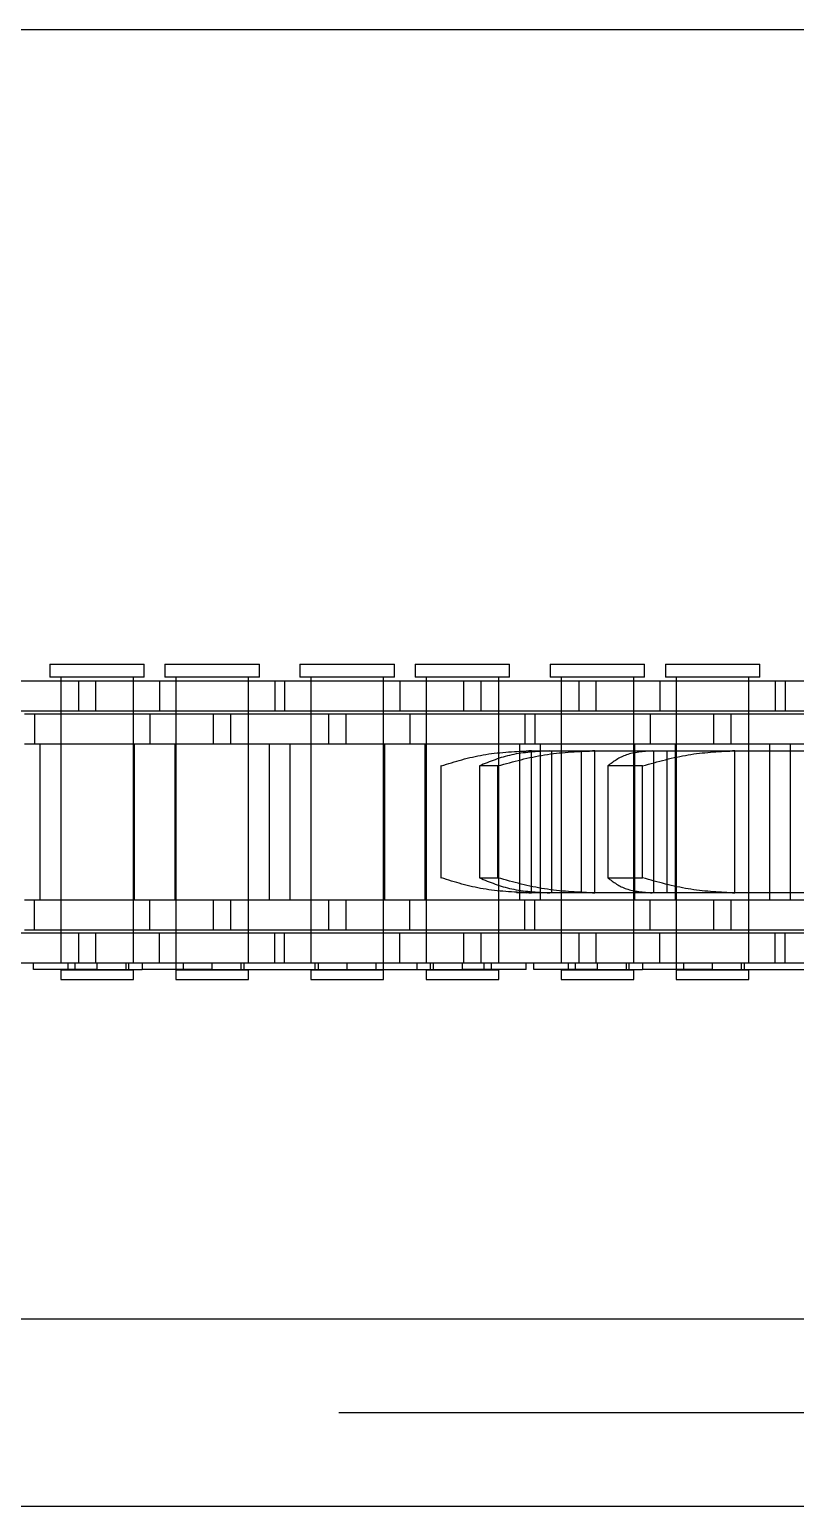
# Model space of a CAD drawing. Header units: metres. Extents: x 0 to 21025, y 0 to 14850.
# Drawn here: x 3038.9 to 3077.8, y 9046.6 to 9121.6 of the extents above; entities that cross this region are included whole.
import ezdxf

# ---------------------------------------------------------------- set-up
doc = ezdxf.new("R2010")
doc.units = ezdxf.units.M
doc.header["$LTSCALE"] = 25
doc.linetypes.add('HIDDEN2', pattern=[4.7625, 3.175, -1.5875])
doc.layers.add('SL4', color=4, linetype='Continuous')
doc.layers.add('ST1', color=7, linetype='HIDDEN2')

msp = doc.modelspace()

# ---------------------------------------------------------------- linework, layer by layer
at = {"layer": 'SL4'}
for p, q in [((2880.564, 9121.619), (4205.539, 9121.619)), ((2880.564, 9056.144), (4205.539, 9056.144)), ((4205.539, 9046.619), (2880.564, 9046.619))]:
    msp.add_line(p, q, dxfattribs=at)
at = {"layer": 'ST1'}
for p, q in [((3039.932, 9089.384), (3044.729, 9089.384)), ((3039.932, 9089.384), (3039.932, 9088.725)), ((3044.729, 9088.725), (3044.729, 9089.384)), ((3045.78, 9089.384), (3050.577, 9089.384)), ((3045.78, 9089.384), (3045.78, 9088.725)), ((3050.577, 9088.725), (3050.577, 9089.384)), ((3052.632, 9089.384), (3057.429, 9089.384)), ((3052.632, 9089.384), (3052.632, 9088.725)), ((3057.429, 9088.725), (3057.429, 9089.384)), ((3058.48, 9089.384), (3063.277, 9089.384)), ((3058.48, 9089.384), (3058.48, 9088.725)), ((3063.277, 9088.725), (3063.277, 9089.384)), ((3065.332, 9089.384), (3070.129, 9089.384)), ((3065.332, 9089.384), (3065.332, 9088.725)), ((3070.129, 9088.725), (3070.129, 9089.384)), ((3071.18, 9089.384), (3075.977, 9089.384)), ((3071.18, 9089.384), (3071.18, 9088.725)), ((3075.977, 9088.725), (3075.977, 9089.384)), ((3032.303, 9088.541), (3041.398, 9088.541)), ((3044.729, 9088.725), (3039.932, 9088.725)), ((3040.485, 9088.725), (3040.485, 9074.227)), ((3040.485, 9088.541), (3040.485, 9087.021)), ((3041.398, 9088.541), (3042.258, 9088.541)), ((3041.398, 9087.021), (3041.398, 9088.541)), ((3042.258, 9088.541), (3051.353, 9088.541)), ((3042.258, 9088.541), (3042.258, 9087.021)), ((3044.175, 9074.227), (3044.175, 9088.725)), ((3044.175, 9087.021), (3044.175, 9088.541)), ((3045.505, 9088.541), (3045.505, 9087.021)), ((3050.577, 9088.725), (3045.78, 9088.725)), ((3046.333, 9088.725), (3046.333, 9074.227)), ((3046.333, 9088.541), (3046.333, 9087.021)), ((3050.023, 9074.227), (3050.023, 9088.725)), ((3050.023, 9087.021), (3050.023, 9088.541)), ((3051.353, 9088.541), (3051.353, 9087.021)), ((3051.353, 9088.541), (3057.703, 9088.541)), ((3051.855, 9088.541), (3051.855, 9087.021)), ((3057.429, 9088.725), (3052.632, 9088.725)), ((3053.185, 9088.725), (3053.185, 9074.227)), ((3053.185, 9088.541), (3053.185, 9087.021)), ((3056.875, 9074.227), (3056.875, 9088.725)), ((3056.875, 9087.021), (3056.875, 9088.541)), ((3057.703, 9088.541), (3057.703, 9087.021)), ((3057.703, 9088.541), (3066.798, 9088.541)), ((3063.277, 9088.725), (3058.48, 9088.725)), ((3059.033, 9088.725), (3059.033, 9074.227)), ((3059.033, 9088.541), (3059.033, 9087.021)), ((3060.95, 9087.021), (3060.95, 9088.541)), ((3061.81, 9088.541), (3061.81, 9087.021)), ((3062.723, 9074.227), (3062.723, 9088.725)), ((3062.723, 9087.021), (3062.723, 9088.541)), ((3070.129, 9088.725), (3065.332, 9088.725)), ((3065.885, 9088.725), (3065.885, 9074.227)), ((3065.885, 9088.541), (3065.885, 9087.021)), ((3066.798, 9088.541), (3067.658, 9088.541)), ((3066.798, 9087.021), (3066.798, 9088.541)), ((3067.658, 9088.541), (3076.753, 9088.541)), ((3067.658, 9088.541), (3067.658, 9087.021)), ((3069.575, 9074.227), (3069.575, 9088.725)), ((3069.575, 9087.021), (3069.575, 9088.541)), ((3070.905, 9088.541), (3070.905, 9087.021)), ((3075.977, 9088.725), (3071.18, 9088.725)), ((3071.733, 9088.725), (3071.733, 9074.227)), ((3071.733, 9088.541), (3071.733, 9087.021)), ((3075.423, 9074.227), (3075.423, 9088.725)), ((3075.423, 9087.021), (3075.423, 9088.541)), ((3076.753, 9088.541), (3076.753, 9087.021)), ((3076.753, 9088.541), (3083.103, 9088.541)), ((3077.255, 9088.541), (3077.255, 9087.021)), ((3032.303, 9087.021), (3041.398, 9087.021)), ((3041.398, 9087.021), (3042.258, 9087.021)), ((3042.258, 9087.021), (3051.353, 9087.021)), ((3051.353, 9087.021), (3057.703, 9087.021)), ((3057.703, 9087.021), (3066.798, 9087.021)), ((3066.798, 9087.021), (3067.658, 9087.021)), ((3067.658, 9087.021), (3076.753, 9087.021)), ((3076.753, 9087.021), (3083.103, 9087.021)), ((3038.653, 9086.869), (3045.003, 9086.869)), ((3039.155, 9086.869), (3039.155, 9085.349)), ((3040.485, 9086.869), (3040.485, 9085.349)), ((3044.175, 9085.349), (3044.175, 9086.869)), ((3045.003, 9086.869), (3045.003, 9085.349)), ((3045.003, 9086.869), (3054.098, 9086.869)), ((3046.333, 9086.869), (3046.333, 9085.349)), ((3048.25, 9085.349), (3048.25, 9086.869)), ((3049.11, 9086.869), (3049.11, 9085.349)), ((3050.023, 9085.349), (3050.023, 9086.869)), ((3053.185, 9086.869), (3053.185, 9085.349)), ((3054.098, 9086.869), (3054.958, 9086.869)), ((3054.098, 9085.349), (3054.098, 9086.869)), ((3054.958, 9086.869), (3064.053, 9086.869)), ((3054.958, 9086.869), (3054.958, 9085.349)), ((3056.875, 9085.349), (3056.875, 9086.869)), ((3058.205, 9086.869), (3058.205, 9085.349)), ((3059.033, 9086.869), (3059.033, 9085.349)), ((3062.723, 9085.349), (3062.723, 9086.869)), ((3064.053, 9086.869), (3064.053, 9085.349)), ((3064.053, 9086.869), (3070.403, 9086.869)), ((3064.555, 9086.869), (3064.555, 9085.349)), ((3065.885, 9086.869), (3065.885, 9085.349)), ((3069.575, 9085.349), (3069.575, 9086.869)), ((3070.403, 9086.869), (3070.403, 9085.349)), ((3070.403, 9086.869), (3079.498, 9086.869)), ((3071.733, 9086.869), (3071.733, 9085.349)), ((3073.65, 9085.349), (3073.65, 9086.869)), ((3074.51, 9086.869), (3074.51, 9085.349)), ((3075.423, 9085.349), (3075.423, 9086.869)), ((3038.653, 9085.349), (3045.003, 9085.349)), ((3039.438, 9077.419), (3039.438, 9085.349)), ((3040.485, 9085.349), (3040.485, 9077.419)), ((3044.175, 9077.419), (3044.175, 9085.349)), ((3044.218, 9085.349), (3044.218, 9077.419)), ((3045.003, 9085.349), (3054.098, 9085.349)), ((3046.29, 9077.419), (3046.29, 9085.349)), ((3046.333, 9085.349), (3046.333, 9077.419)), ((3050.023, 9077.419), (3050.023, 9085.349)), ((3051.07, 9085.349), (3051.07, 9077.419)), ((3052.138, 9077.419), (3052.138, 9085.349)), ((3053.185, 9085.349), (3053.185, 9077.419)), ((3054.098, 9085.349), (3054.958, 9085.349)), ((3054.958, 9085.349), (3064.053, 9085.349)), ((3056.875, 9077.419), (3056.875, 9085.349)), ((3056.918, 9085.349), (3056.918, 9077.419)), ((3058.99, 9077.419), (3058.99, 9085.349)), ((3059.033, 9085.349), (3059.033, 9077.419)), ((3062.723, 9077.419), (3062.723, 9085.349)), ((3063.77, 9085.349), (3063.77, 9077.419)), ((3064.053, 9085.349), (3070.403, 9085.349)), ((3064.114, 9084.989), (3064.255, 9084.989)), ((3064.255, 9084.989), (3064.381, 9084.989)), ((3064.381, 9084.989), (3064.255, 9084.989)), ((3064.381, 9077.779), (3064.381, 9084.989)), ((3064.381, 9084.989), (3065.312, 9084.989)), ((3064.838, 9077.419), (3064.838, 9085.349)), ((3065.312, 9084.989), (3067.476, 9084.989)), ((3065.421, 9077.779), (3065.421, 9084.989)), ((3065.885, 9085.349), (3065.885, 9077.419)), ((3066.919, 9077.779), (3066.919, 9084.989)), ((3067.476, 9084.989), (3067.605, 9084.989)), ((3067.605, 9084.989), (3067.476, 9084.989)), ((3067.605, 9077.779), (3067.605, 9084.989)), ((3067.605, 9084.989), (3070.518, 9084.989)), ((3069.575, 9077.419), (3069.575, 9085.349)), ((3069.618, 9085.349), (3069.618, 9077.419)), ((3070.403, 9085.349), (3079.498, 9085.349)), ((3070.518, 9084.989), (3074.587, 9084.989)), ((3070.597, 9077.779), (3070.597, 9084.989)), ((3071.266, 9077.779), (3071.266, 9084.989)), ((3071.69, 9077.419), (3071.69, 9085.349)), ((3071.733, 9085.349), (3071.733, 9077.419)), ((3074.587, 9084.989), (3074.702, 9084.989)), ((3074.702, 9084.989), (3074.587, 9084.989)), ((3074.702, 9077.779), (3074.702, 9084.989)), ((3074.702, 9084.989), (3079.248, 9084.989)), ((3075.423, 9077.419), (3075.423, 9085.349)), ((3076.47, 9085.349), (3076.47, 9077.419)), ((3077.538, 9077.419), (3077.538, 9085.349)), ((3059.805, 9084.227), (3059.782, 9084.227)), ((3059.782, 9084.227), (3059.782, 9078.541)), ((3059.805, 9078.541), (3059.805, 9084.227)), ((3062.682, 9084.227), (3061.743, 9084.227)), ((3061.743, 9084.227), (3061.743, 9078.541)), ((3062.682, 9078.541), (3062.682, 9084.227)), ((3070.026, 9084.227), (3068.262, 9084.227)), ((3068.262, 9084.227), (3068.262, 9078.541)), ((3070.026, 9078.541), (3070.026, 9084.227)), ((3059.782, 9078.541), (3059.805, 9078.541)), ((3061.743, 9078.541), (3062.682, 9078.541)), ((3068.262, 9078.541), (3070.026, 9078.541)), ((3038.653, 9077.419), (3045.003, 9077.419)), ((3039.155, 9075.899), (3039.155, 9077.419)), ((3040.485, 9077.419), (3040.485, 9075.899)), ((3044.175, 9075.899), (3044.175, 9077.419)), ((3045.003, 9075.899), (3045.003, 9077.419)), ((3045.003, 9077.419), (3054.098, 9077.419)), ((3046.333, 9077.419), (3046.333, 9075.899)), ((3048.25, 9075.899), (3048.25, 9077.419)), ((3049.11, 9077.419), (3049.11, 9075.899)), ((3050.023, 9075.899), (3050.023, 9077.419)), ((3053.185, 9077.419), (3053.185, 9075.899)), ((3054.098, 9077.419), (3054.958, 9077.419)), ((3054.098, 9075.899), (3054.098, 9077.419)), ((3054.958, 9077.419), (3064.053, 9077.419)), ((3054.958, 9077.419), (3054.958, 9075.899)), ((3056.875, 9075.899), (3056.875, 9077.419)), ((3058.205, 9075.899), (3058.205, 9077.419)), ((3059.033, 9077.419), (3059.033, 9075.899)), ((3062.723, 9075.899), (3062.723, 9077.419)), ((3063.618, 9077.788), (3064.114, 9077.779)), ((3064.053, 9075.899), (3064.053, 9077.419)), ((3064.053, 9077.419), (3070.403, 9077.419)), ((3064.255, 9077.779), (3064.114, 9077.779)), ((3064.381, 9077.779), (3064.255, 9077.779)), ((3064.255, 9077.779), (3064.381, 9077.779)), ((3065.312, 9077.779), (3064.381, 9077.779)), ((3064.555, 9075.899), (3064.555, 9077.419)), ((3067.476, 9077.779), (3065.312, 9077.779)), ((3065.885, 9077.419), (3065.885, 9075.899)), ((3067.605, 9077.779), (3067.476, 9077.779)), ((3067.476, 9077.779), (3067.605, 9077.779)), ((3070.518, 9077.779), (3067.605, 9077.779)), ((3069.575, 9075.899), (3069.575, 9077.419)), ((3070.403, 9075.899), (3070.403, 9077.419)), ((3070.403, 9077.419), (3079.498, 9077.419)), ((3074.587, 9077.779), (3070.518, 9077.779)), ((3071.733, 9077.419), (3071.733, 9075.899)), ((3073.65, 9075.899), (3073.65, 9077.419)), ((3074.51, 9077.419), (3074.51, 9075.899)), ((3074.702, 9077.779), (3074.587, 9077.779)), ((3074.587, 9077.779), (3074.702, 9077.779)), ((3079.248, 9077.779), (3074.702, 9077.779)), ((3075.423, 9075.899), (3075.423, 9077.419)), ((3038.653, 9075.899), (3045.003, 9075.899)), ((3045.003, 9075.899), (3054.098, 9075.899)), ((3054.098, 9075.899), (3054.958, 9075.899)), ((3054.958, 9075.899), (3064.053, 9075.899)), ((3064.053, 9075.899), (3070.403, 9075.899)), ((3070.403, 9075.899), (3079.498, 9075.899)), ((3032.303, 9075.747), (3041.398, 9075.747)), ((3040.485, 9075.747), (3040.485, 9074.227)), ((3041.398, 9075.747), (3042.258, 9075.747)), ((3041.398, 9074.227), (3041.398, 9075.747)), ((3042.258, 9075.747), (3051.353, 9075.747)), ((3042.258, 9075.747), (3042.258, 9074.227)), ((3044.175, 9074.227), (3044.175, 9075.747)), ((3045.505, 9074.227), (3045.505, 9075.747)), ((3046.333, 9075.747), (3046.333, 9073.894)), ((3050.023, 9074.227), (3050.023, 9075.747)), ((3051.353, 9074.227), (3051.353, 9075.747)), ((3051.353, 9075.747), (3057.703, 9075.747)), ((3051.855, 9074.227), (3051.855, 9075.747)), ((3053.185, 9075.747), (3053.185, 9074.227)), ((3056.875, 9073.894), (3056.875, 9075.747)), ((3057.703, 9074.227), (3057.703, 9075.747)), ((3057.703, 9075.747), (3066.798, 9075.747)), ((3059.033, 9075.747), (3059.033, 9074.227)), ((3060.95, 9074.227), (3060.95, 9075.747)), ((3061.81, 9075.747), (3061.81, 9074.227)), ((3062.723, 9074.227), (3062.723, 9075.747)), ((3065.885, 9075.747), (3065.885, 9074.227)), ((3066.798, 9075.747), (3067.658, 9075.747)), ((3066.798, 9074.227), (3066.798, 9075.747)), ((3067.658, 9075.747), (3076.753, 9075.747)), ((3067.658, 9075.747), (3067.658, 9074.227)), ((3069.575, 9074.227), (3069.575, 9075.747)), ((3070.905, 9074.227), (3070.905, 9075.747)), ((3071.733, 9075.747), (3071.733, 9073.894)), ((3075.423, 9074.227), (3075.423, 9075.747)), ((3076.753, 9074.227), (3076.753, 9075.747)), ((3076.753, 9075.747), (3083.103, 9075.747)), ((3077.255, 9074.227), (3077.255, 9075.747)), ((3032.303, 9074.227), (3041.398, 9074.227)), ((3039.099, 9073.894), (3039.099, 9074.227)), ((3042.33, 9073.894), (3039.099, 9073.894)), ((3044.175, 9073.858), (3040.485, 9073.858)), ((3040.485, 9073.858), (3040.485, 9073.384)), ((3040.854, 9074.227), (3040.854, 9073.858)), ((3041.223, 9073.894), (3041.223, 9074.227)), ((3041.398, 9074.227), (3042.258, 9074.227)), ((3042.258, 9074.227), (3051.353, 9074.227)), ((3042.33, 9073.894), (3042.33, 9074.227)), ((3042.33, 9073.894), (3044.626, 9073.894)), ((3043.806, 9073.858), (3043.806, 9074.227)), ((3043.949, 9073.894), (3043.949, 9074.227)), ((3044.175, 9073.384), (3044.175, 9073.858)), ((3044.626, 9074.227), (3044.626, 9073.894)), ((3048.178, 9073.894), (3044.626, 9073.894)), ((3050.023, 9073.858), (3046.333, 9073.858)), ((3046.333, 9073.858), (3046.333, 9073.384)), ((3046.702, 9074.227), (3046.702, 9073.858)), ((3048.178, 9073.894), (3048.178, 9074.227)), ((3048.178, 9073.894), (3060.878, 9073.894)), ((3049.654, 9073.858), (3049.654, 9074.227)), ((3049.797, 9073.894), (3049.797, 9074.227)), ((3050.023, 9073.384), (3050.023, 9073.858)), ((3051.353, 9074.227), (3057.703, 9074.227)), ((3056.875, 9073.858), (3053.185, 9073.858)), ((3053.185, 9073.858), (3053.185, 9073.384)), ((3053.411, 9073.894), (3053.411, 9074.227)), ((3053.554, 9074.227), (3053.554, 9073.858)), ((3055.03, 9073.894), (3055.03, 9074.227)), ((3056.506, 9073.858), (3056.506, 9074.227)), ((3056.875, 9073.384), (3056.875, 9073.858)), ((3057.703, 9074.227), (3066.798, 9074.227)), ((3058.582, 9073.894), (3058.582, 9074.227)), ((3062.723, 9073.858), (3059.033, 9073.858)), ((3059.033, 9073.858), (3059.033, 9073.384)), ((3059.259, 9073.894), (3059.259, 9074.227)), ((3059.402, 9074.227), (3059.402, 9073.858)), ((3060.878, 9073.894), (3060.878, 9074.227)), ((3064.109, 9073.894), (3060.878, 9073.894)), ((3061.985, 9073.894), (3061.985, 9074.227)), ((3062.354, 9073.858), (3062.354, 9074.227)), ((3062.723, 9073.384), (3062.723, 9073.858)), ((3064.109, 9073.894), (3064.109, 9074.227)), ((3064.499, 9073.894), (3064.499, 9074.227)), ((3067.73, 9073.894), (3064.499, 9073.894)), ((3069.575, 9073.858), (3065.885, 9073.858)), ((3065.885, 9073.858), (3065.885, 9073.384)), ((3066.254, 9074.227), (3066.254, 9073.858)), ((3066.623, 9073.894), (3066.623, 9074.227)), ((3066.798, 9074.227), (3067.658, 9074.227)), ((3067.658, 9074.227), (3076.753, 9074.227)), ((3067.73, 9073.894), (3067.73, 9074.227)), ((3067.73, 9073.894), (3070.026, 9073.894)), ((3069.206, 9073.858), (3069.206, 9074.227)), ((3069.349, 9073.894), (3069.349, 9074.227)), ((3069.575, 9073.384), (3069.575, 9073.858)), ((3070.026, 9074.227), (3070.026, 9073.894)), ((3073.578, 9073.894), (3070.026, 9073.894)), ((3075.423, 9073.858), (3071.733, 9073.858)), ((3071.733, 9073.858), (3071.733, 9073.384)), ((3072.102, 9074.227), (3072.102, 9073.858)), ((3073.578, 9073.894), (3073.578, 9074.227)), ((3073.578, 9073.894), (3086.278, 9073.894)), ((3075.054, 9073.858), (3075.054, 9074.227)), ((3075.197, 9073.894), (3075.197, 9074.227)), ((3075.423, 9073.384), (3075.423, 9073.858)), ((3076.753, 9074.227), (3083.103, 9074.227)), ((3040.485, 9073.384), (3044.175, 9073.384)), ((3046.333, 9073.384), (3050.023, 9073.384)), ((3053.185, 9073.384), (3056.875, 9073.384)), ((3059.033, 9073.384), (3062.723, 9073.384)), ((3065.885, 9073.384), (3069.575, 9073.384)), ((3071.733, 9073.384), (3075.423, 9073.384)), ((2880.564, 9056.144), (4205.539, 9056.144)), ((4205.539, 9051.381), (2880.564, 9051.381))]:
    msp.add_line(p, q, dxfattribs=at)
for points, knots in [([(3059.805, 9084.227), (3060.499, 9084.443), (3061.886, 9084.875), (3063.465, 9084.951), (3064.255, 9084.989)], [0, 0, 0, 0, 0.5001333, 1, 1, 1, 1]), ([(3065.312, 9084.989), (3064.644, 9084.951), (3063.308, 9084.875), (3062.265, 9084.443), (3061.743, 9084.227)], [0, 0, 0, 0, 0.4994594, 1, 1, 1, 1]), ([(3062.682, 9084.227), (3063.464, 9084.443), (3065.027, 9084.875), (3066.66, 9084.951), (3067.476, 9084.989)], [0, 0, 0, 0, 0.500152, 1, 1, 1, 1]), ([(3070.518, 9084.989), (3070.053, 9084.951), (3069.122, 9084.875), (3068.549, 9084.443), (3068.262, 9084.227)], [0, 0, 0, 0, 0.49948, 1, 1, 1, 1]), ([(3070.026, 9084.227), (3070.802, 9084.443), (3072.354, 9084.875), (3073.843, 9084.951), (3074.587, 9084.989)], [0, 0, 0, 0, 0.500529, 1, 1, 1, 1]), ([(3064.255, 9077.779), (3063.467, 9077.816), (3061.887, 9077.892), (3060.5, 9078.324), (3059.805, 9078.541)], [0, 0, 0, 0, 0.499098, 1, 1, 1, 1]), ([(3061.743, 9078.541), (3062.265, 9078.324), (3063.308, 9077.892), (3064.644, 9077.816), (3065.312, 9077.779)], [0, 0, 0, 0, 0.5005336, 1, 1, 1, 1]), ([(3067.476, 9077.779), (3066.661, 9077.816), (3065.028, 9077.892), (3063.465, 9078.324), (3062.682, 9078.541)], [0, 0, 0, 0, 0.499124, 1, 1, 1, 1]), ([(3068.262, 9078.541), (3068.549, 9078.324), (3069.122, 9077.892), (3070.053, 9077.816), (3070.518, 9077.779)], [0, 0, 0, 0, 0.500513, 1, 1, 1, 1]), ([(3074.587, 9077.779), (3073.843, 9077.816), (3072.354, 9077.892), (3070.802, 9078.324), (3070.026, 9078.541)], [0, 0, 0, 0, 0.499464, 1, 1, 1, 1])]:
    msp.add_open_spline(points, degree=3, knots=knots, dxfattribs=at)

doc.saveas('drawing.dxf')
